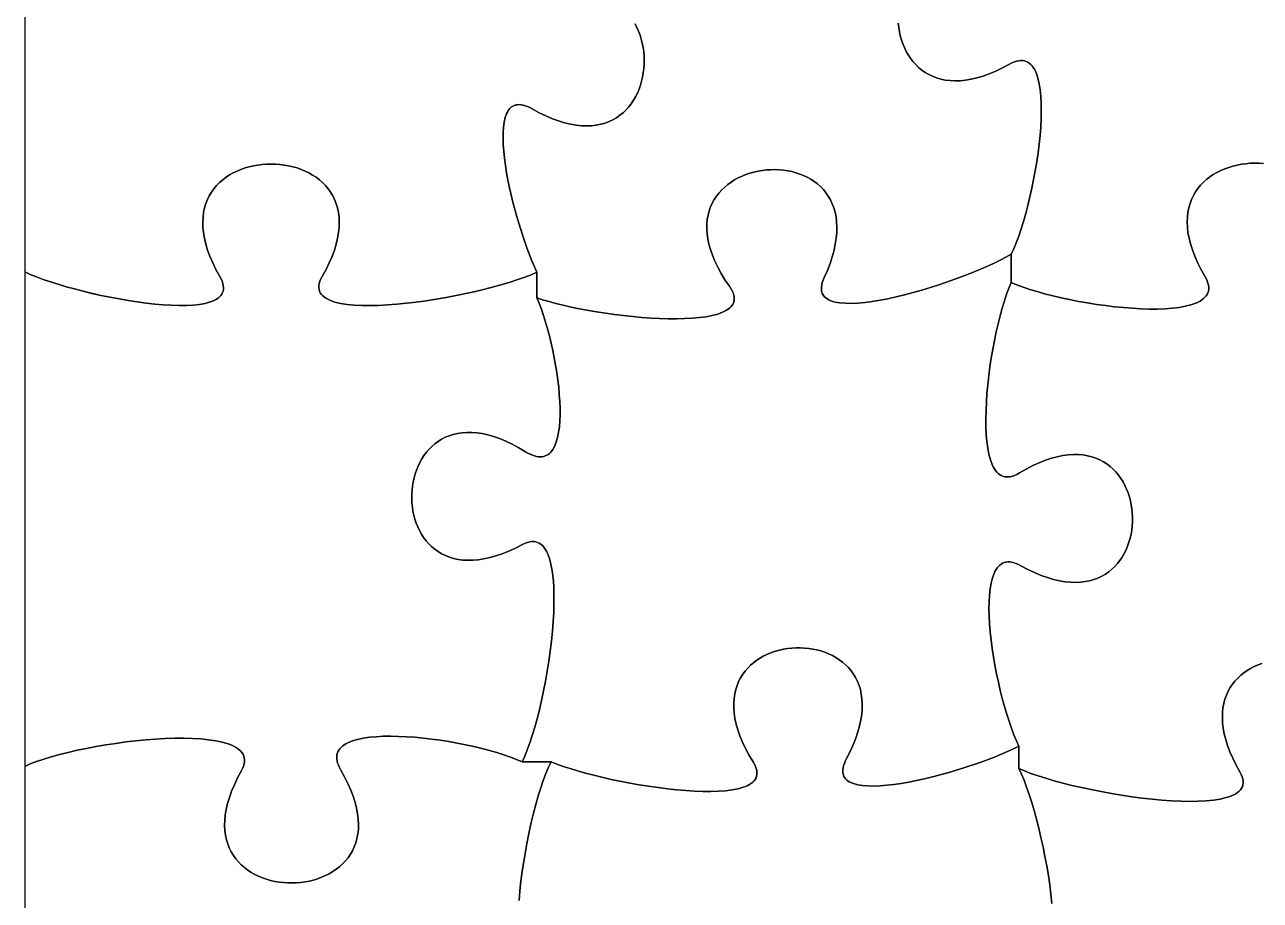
# Model space of a CAD drawing. Header units: millimetres. Extents: x 0 to 5, y 0 to 7.
# Drawn here: x 0 to 2.5, y 1.729 to 3.5 of the extents above; entities that cross this region are included whole.
import ezdxf

# ---------------------------------------------------------------- set-up
doc = ezdxf.new("R2010")
doc.units = ezdxf.units.MM

msp = doc.modelspace()

# ---------------------------------------------------------------- linework, layer by layer
at = {"flags": 128}
for points in [[(0, 4), (0, 3)], [(0, 3), (0.011275, 2.995015), (0.023784, 2.989996), (0.037411, 2.984977), (0.052039, 2.979991), (0.067552, 2.975073), (0.083833, 2.970256), (0.100766, 2.965574), (0.118233, 2.961061), (0.136119, 2.95675), (0.154306, 2.952674), (0.172678, 2.948869), (0.191118, 2.945367), (0.209511, 2.942203), (0.227738, 2.939409), (0.245683, 2.93702), (0.263231, 2.935069), (0.280264, 2.933591), (0.296665, 2.932619), (0.312318, 2.932186), (0.327107, 2.932326), (0.340915, 2.933074), (0.353624, 2.934463), (0.365119, 2.936526), (0.375283, 2.939297), (0.37983, 2.940959), (0.383999, 2.94281), (0.387778, 2.944856), (0.391151, 2.947099), (0.394104, 2.949545), (0.396622, 2.952198), (0.398691, 2.955061), (0.400296, 2.95814), (0.401422, 2.961437), (0.402055, 2.964959), (0.40218, 2.968707), (0.401783, 2.972688), (0.400849, 2.976905), (0.399364, 2.981362), (0.397312, 2.986063), (0.394681, 2.991014), (0.387015, 3.005004), (0.380389, 3.018549), (0.374768, 3.03165), (0.370119, 3.044307), (0.366408, 3.056519), (0.363602, 3.068286), (0.361667, 3.079609), (0.36057, 3.090488), (0.360278, 3.100922), (0.360756, 3.110912), (0.361971, 3.120458), (0.36389, 3.129559), (0.366479, 3.138216), (0.369705, 3.146428), (0.373534, 3.154196), (0.377933, 3.16152), (0.382867, 3.1684), (0.388305, 3.174835), (0.394211, 3.180826), (0.400553, 3.186373), (0.407297, 3.191476), (0.41441, 3.196135), (0.421857, 3.200349), (0.429606, 3.204119), (0.437623, 3.207445), (0.445874, 3.210327), (0.454326, 3.212765), (0.462946, 3.214759), (0.471699, 3.216309), (0.480553, 3.217414), (0.489473, 3.218076), (0.498427, 3.218293), (0.507381, 3.218067), (0.516301, 3.217397), (0.525153, 3.216282), (0.533905, 3.214724), (0.542522, 3.212722), (0.550972, 3.210276), (0.559221, 3.207386), (0.567234, 3.204052), (0.574979, 3.200274), (0.582422, 3.196052), (0.58953, 3.191387), (0.596269, 3.186278), (0.602605, 3.180724), (0.608506, 3.174728), (0.613936, 3.168287), (0.618864, 3.161403), (0.623255, 3.154074), (0.627077, 3.146303), (0.630294, 3.138087), (0.632875, 3.129428), (0.634785, 3.120325), (0.63599, 3.110779), (0.636458, 3.100788), (0.636155, 3.090355), (0.635047, 3.079477), (0.633101, 3.068156), (0.630283, 3.056392), (0.62656, 3.044184), (0.621898, 3.031532), (0.616264, 3.018437), (0.609624, 3.004899), (0.601944, 2.990917), (0.599336, 2.985969), (0.597365, 2.98127), (0.596015, 2.976814), (0.595269, 2.972599), (0.595111, 2.968618), (0.595525, 2.964869), (0.596494, 2.961348), (0.598001, 2.958049), (0.600031, 2.954968), (0.602568, 2.952103), (0.605593, 2.949447), (0.609092, 2.946998), (0.613048, 2.94475), (0.617444, 2.942701), (0.622264, 2.940844), (0.627491, 2.939178), (0.639104, 2.936395), (0.65215, 2.934319), (0.666498, 2.932916), (0.682018, 2.932153), (0.698577, 2.931997), (0.716046, 2.932412), (0.734292, 2.933367), (0.753184, 2.934826), (0.772592, 2.936758), (0.792383, 2.939127), (0.812428, 2.941901), (0.832594, 2.945046), (0.85275, 2.948528), (0.872766, 2.952314), (0.89251, 2.95637), (0.911851, 2.960663), (0.930657, 2.965158), (0.948798, 2.969823), (0.966142, 2.974623), (0.982558, 2.979526), (0.997915, 2.984497), (1.012082, 2.989503), (1.024927, 2.994511), (1.036319, 2.999486), (1.031261, 3.01054), (1.026172, 3.022475), (1.016039, 3.048614), (1.006191, 3.07716), (0.996897, 3.107372), (0.988428, 3.138506), (0.981052, 3.169822), (0.977859, 3.185316), (0.97504, 3.200577), (0.97263, 3.215512), (0.970661, 3.230028), (0.969169, 3.244033), (0.968186, 3.257433), (0.967746, 3.270137), (0.967883, 3.282051), (0.968631, 3.293083), (0.970024, 3.303139), (0.972094, 3.312127), (0.974876, 3.319955), (0.976545, 3.323404), (0.978404, 3.326529), (0.980458, 3.329317), (0.982711, 3.331756), (0.985167, 3.333836), (0.987831, 3.335545), (0.990706, 3.33687), (0.993797, 3.337801), (0.997109, 3.338326), (1.000645, 3.338433), (1.004409, 3.338111), (1.008406, 3.337347), (1.01264, 3.336132), (1.017115, 3.334452), (1.021835, 3.332296), (1.026806, 3.329653), (1.04085, 3.322077), (1.054442, 3.315518), (1.067583, 3.309943), (1.080273, 3.30532), (1.092512, 3.301614), (1.1043, 3.298793), (1.115637, 3.296825), (1.126524, 3.295676), (1.136961, 3.295314), (1.146949, 3.295705), (1.156487, 3.296817), (1.165575, 3.298617), (1.174215, 3.301071), (1.182406, 3.304148), (1.190149, 3.307813), (1.197443, 3.312035), (1.204289, 3.31678), (1.210687, 3.322015), (1.216638, 3.327707), (1.222142, 3.333824), (1.227199, 3.340333), (1.231809, 3.3472), (1.235972, 3.354392), (1.239689, 3.361878), (1.242961, 3.369624), (1.245786, 3.377596), (1.248166, 3.385763), (1.250101, 3.394091), (1.251591, 3.402547), (1.252636, 3.411098), (1.253236, 3.419712), (1.253392, 3.428356), (1.253105, 3.436996), (1.252373, 3.4456), (1.251198, 3.454135), (1.24958, 3.462567), (1.247519, 3.470865), (1.245015, 3.478994), (1.242069, 3.486923), (1.23868, 3.494618), (1.234849, 3.502047)], [(1.234849, 3.502047), (1.23868, 3.494618), (1.242069, 3.486923), (1.245015, 3.478994), (1.247519, 3.470865), (1.24958, 3.462567), (1.251198, 3.454135), (1.252373, 3.4456), (1.253105, 3.436996), (1.253392, 3.428356), (1.253236, 3.419712), (1.252636, 3.411098), (1.251591, 3.402547), (1.250101, 3.394091), (1.248166, 3.385763), (1.245786, 3.377596), (1.242961, 3.369624), (1.239689, 3.361878), (1.235972, 3.354392), (1.231809, 3.3472), (1.227199, 3.340333), (1.222142, 3.333824), (1.216638, 3.327707), (1.210687, 3.322015), (1.204289, 3.31678), (1.197443, 3.312035), (1.190149, 3.307813), (1.182406, 3.304148), (1.174215, 3.301071), (1.165575, 3.298617), (1.156487, 3.296817), (1.146949, 3.295705), (1.136961, 3.295314), (1.126524, 3.295676), (1.115637, 3.296825), (1.1043, 3.298793), (1.092512, 3.301614), (1.080273, 3.30532), (1.067583, 3.309943), (1.054442, 3.315518), (1.04085, 3.322077), (1.026806, 3.329653), (1.021835, 3.332296), (1.017115, 3.334452), (1.01264, 3.336132), (1.008406, 3.337347), (1.004409, 3.338111), (1.000645, 3.338433), (0.997109, 3.338326), (0.993797, 3.337801), (0.990706, 3.33687), (0.987831, 3.335545), (0.985167, 3.333836), (0.982711, 3.331756), (0.980458, 3.329317), (0.978404, 3.326529), (0.976545, 3.323404), (0.974876, 3.319955), (0.972094, 3.312127), (0.970024, 3.303139), (0.968631, 3.293083), (0.967883, 3.282051), (0.967746, 3.270137), (0.968186, 3.257433), (0.969169, 3.244033), (0.970661, 3.230028), (0.97263, 3.215512), (0.97504, 3.200577), (0.977859, 3.185316), (0.981052, 3.169822), (0.988428, 3.138506), (0.996897, 3.107372), (1.006191, 3.07716), (1.016039, 3.048614), (1.026172, 3.022475), (1.031261, 3.01054), (1.036319, 2.999486), (1.036319, 2.947875)], [(1.036319, 2.947875), (1.047991, 2.943931), (1.060871, 2.940044), (1.074841, 2.93624), (1.089785, 2.932541), (1.105583, 2.928973), (1.122119, 2.925561), (1.156933, 2.919298), (1.193287, 2.913948), (1.211748, 2.911676), (1.23024, 2.909705), (1.248647, 2.90806), (1.266851, 2.906764), (1.284734, 2.905843), (1.302179, 2.905321), (1.319068, 2.905222), (1.335283, 2.90557), (1.350708, 2.90639), (1.365224, 2.907706), (1.378713, 2.909543), (1.391059, 2.911925), (1.402143, 2.914875), (1.411849, 2.91842), (1.416148, 2.920422), (1.420057, 2.922582), (1.423564, 2.924903), (1.426652, 2.927387), (1.429307, 2.930038), (1.431515, 2.932859), (1.43326, 2.935852), (1.434528, 2.939021), (1.435305, 2.942369), (1.435575, 2.945899), (1.435323, 2.949614), (1.434536, 2.953517), (1.433199, 2.957611), (1.431296, 2.961899), (1.428813, 2.966384), (1.425736, 2.971069), (1.416811, 2.984297), (1.40894, 2.997176), (1.402092, 3.009702), (1.396233, 3.021873), (1.39133, 3.033686), (1.387351, 3.045137), (1.384264, 3.056224), (1.382035, 3.066944), (1.380631, 3.077293), (1.380021, 3.087269), (1.380171, 3.096868), (1.381048, 3.106089), (1.38262, 3.114927), (1.384854, 3.12338), (1.387718, 3.131444), (1.391179, 3.139117), (1.395203, 3.146396), (1.399759, 3.153278), (1.404813, 3.159759), (1.410333, 3.165837), (1.416286, 3.171509), (1.422639, 3.176772), (1.42936, 3.181622), (1.436416, 3.186058), (1.443774, 3.190075), (1.451402, 3.193671), (1.459266, 3.196842), (1.467335, 3.199587), (1.475575, 3.201901), (1.483953, 3.203782), (1.492437, 3.205227), (1.500995, 3.206233), (1.509593, 3.206796), (1.518198, 3.206915), (1.526779, 3.206585), (1.535302, 3.205804), (1.543735, 3.204569), (1.552044, 3.202877), (1.560198, 3.200725), (1.568163, 3.198109), (1.575906, 3.195028), (1.583396, 3.191477), (1.590599, 3.187455), (1.597483, 3.182957), (1.604014, 3.177981), (1.61016, 3.172524), (1.615889, 3.166583), (1.621168, 3.160155), (1.625963, 3.153237), (1.630243, 3.145826), (1.633974, 3.137919), (1.637124, 3.129513), (1.63966, 3.120605), (1.64155, 3.111192), (1.64276, 3.10127), (1.643258, 3.090838), (1.643011, 3.079892), (1.641987, 3.068429), (1.640152, 3.056445), (1.637475, 3.043939), (1.633921, 3.030907), (1.62946, 3.017346), (1.624057, 3.003253), (1.617681, 2.988625), (1.615498, 2.983458), (1.613851, 2.978595), (1.612727, 2.97403), (1.612112, 2.969758), (1.611993, 2.965772), (1.612355, 2.962067), (1.613186, 2.958638), (1.614472, 2.955479), (1.616199, 2.952584), (1.618355, 2.949947), (1.620924, 2.947564), (1.623895, 2.945428), (1.627254, 2.943534), (1.630986, 2.941875), (1.635079, 2.940448), (1.639519, 2.939245), (1.649385, 2.937492), (1.660478, 2.93657), (1.672688, 2.936435), (1.685909, 2.937043), (1.700031, 2.938347), (1.714947, 2.940303), (1.730549, 2.942866), (1.746729, 2.945991), (1.763379, 2.949633), (1.780391, 2.953747), (1.797656, 2.958288), (1.815068, 2.96321), (1.849897, 2.974021), (1.884013, 2.985818), (1.916552, 2.998243), (1.946651, 3.010935), (1.960515, 3.017269), (1.973444, 3.023535), (1.985332, 3.029687), (1.996069, 3.035681), (2.001167, 3.046852), (2.006216, 3.059201), (2.011188, 3.072617), (2.016055, 3.086987), (2.020787, 3.102198), (2.025356, 3.118138), (2.029733, 3.134695), (2.033888, 3.151756), (2.037795, 3.169208), (2.041423, 3.18694), (2.044744, 3.204838), (2.047729, 3.222791), (2.05035, 3.240686), (2.052577, 3.25841), (2.054382, 3.275852), (2.055736, 3.292898), (2.056611, 3.309436), (2.056977, 3.325354), (2.056806, 3.340539), (2.056069, 3.35488), (2.054737, 3.368263), (2.052782, 3.380575), (2.050174, 3.391706), (2.046886, 3.401542), (2.044977, 3.405939), (2.042888, 3.409971), (2.040613, 3.413622), (2.038151, 3.416879), (2.035497, 3.419729), (2.032647, 3.422156), (2.029598, 3.424148), (2.026347, 3.425689), (2.022889, 3.426766), (2.019222, 3.427364), (2.015341, 3.427471), (2.011244, 3.42707), (2.006925, 3.42615), (2.002383, 3.424695), (1.997613, 3.422691), (1.992611, 3.420125), (1.97851, 3.412654), (1.964869, 3.406196), (1.951686, 3.400716), (1.938962, 3.396183), (1.926696, 3.392563), (1.914887, 3.389824), (1.903535, 3.387933), (1.892639, 3.386856), (1.882199, 3.386562), (1.872215, 3.387017), (1.862685, 3.388188), (1.85361, 3.390042), (1.844989, 3.392547), (1.836822, 3.395669), (1.829107, 3.399377), (1.821844, 3.403636), (1.815034, 3.408414), (1.808675, 3.413679), (1.802767, 3.419397), (1.797309, 3.425535), (1.792301, 3.432062), (1.787743, 3.438942), (1.783634, 3.446145), (1.779973, 3.453637), (1.77676, 3.461385), (1.773994, 3.469357), (1.771675, 3.477519), (1.769803, 3.485838), (1.768377, 3.494282), (1.767396, 3.502818)], [(1.767396, 3.502818), (1.768377, 3.494282), (1.769803, 3.485838), (1.771675, 3.477519), (1.773994, 3.469357), (1.77676, 3.461385), (1.779973, 3.453637), (1.783634, 3.446145), (1.787743, 3.438942), (1.792301, 3.432062), (1.797309, 3.425535), (1.802767, 3.419397), (1.808675, 3.413679), (1.815034, 3.408414), (1.821844, 3.403636), (1.829107, 3.399377), (1.836822, 3.395669), (1.844989, 3.392547), (1.85361, 3.390042), (1.862685, 3.388188), (1.872215, 3.387017), (1.882199, 3.386562), (1.892639, 3.386856), (1.903535, 3.387933), (1.914887, 3.389824), (1.926696, 3.392563), (1.938962, 3.396183), (1.951686, 3.400716), (1.964869, 3.406196), (1.97851, 3.412654), (1.992611, 3.420125), (1.997613, 3.422691), (2.002383, 3.424695), (2.006925, 3.42615), (2.011244, 3.42707), (2.015341, 3.427471), (2.019222, 3.427364), (2.022889, 3.426766), (2.026347, 3.425689), (2.029598, 3.424148), (2.032647, 3.422156), (2.035497, 3.419729), (2.038151, 3.416879), (2.040613, 3.413622), (2.042888, 3.409971), (2.044977, 3.405939), (2.046886, 3.401542), (2.050174, 3.391706), (2.052782, 3.380575), (2.054737, 3.368263), (2.056069, 3.35488), (2.056806, 3.340539), (2.056977, 3.325354), (2.056611, 3.309436), (2.055736, 3.292898), (2.054382, 3.275852), (2.052577, 3.25841), (2.05035, 3.240686), (2.047729, 3.222791), (2.044744, 3.204838), (2.041423, 3.18694), (2.037795, 3.169208), (2.033888, 3.151756), (2.029733, 3.134695), (2.025356, 3.118138), (2.020787, 3.102198), (2.016055, 3.086987), (2.011188, 3.072617), (2.006216, 3.059201), (2.001167, 3.046852), (1.996069, 3.035681), (1.996069, 2.978889)], [(0, 2), (0.011355, 2.005024), (0.024185, 2.009972), (0.038357, 2.014819), (0.053738, 2.019538), (0.070196, 2.024101), (0.087599, 2.028482), (0.105815, 2.032655), (0.124712, 2.036592), (0.144156, 2.040266), (0.164016, 2.043651), (0.184159, 2.04672), (0.204453, 2.049447), (0.224766, 2.051804), (0.244966, 2.053764), (0.264919, 2.055301), (0.284495, 2.056389), (0.30356, 2.057), (0.321982, 2.057107), (0.339628, 2.056684), (0.356368, 2.055703), (0.372067, 2.054139), (0.386594, 2.051965), (0.399817, 2.049152), (0.411604, 2.045676), (0.416916, 2.04368), (0.421821, 2.041508), (0.426299, 2.039157), (0.430336, 2.036623), (0.433915, 2.033903), (0.437018, 2.030993), (0.43963, 2.02789), (0.441734, 2.024592), (0.443314, 2.021093), (0.444352, 2.017392), (0.444833, 2.013484), (0.444739, 2.009367), (0.444055, 2.005037), (0.442763, 2.000491), (0.440847, 1.995725), (0.438292, 1.990736), (0.430746, 1.976678), (0.424227, 1.963073), (0.418702, 1.949922), (0.414136, 1.937224), (0.410497, 1.924979), (0.407751, 1.913186), (0.405865, 1.901846), (0.404807, 1.890957), (0.404542, 1.880519), (0.405038, 1.870533), (0.406261, 1.860998), (0.408178, 1.851913), (0.410755, 1.843279), (0.41396, 1.835095), (0.417759, 1.82736), (0.42212, 1.820074), (0.427008, 1.813238), (0.43239, 1.80685), (0.438234, 1.80091), (0.444506, 1.795419), (0.451173, 1.790375), (0.458201, 1.785779), (0.465557, 1.78163), (0.473209, 1.777928), (0.481122, 1.774672), (0.489264, 1.771863), (0.497601, 1.769499), (0.5061, 1.767581), (0.514728, 1.766108), (0.523451, 1.76508), (0.532237, 1.764497), (0.541052, 1.764358), (0.549863, 1.764663), (0.558636, 1.765411), (0.567339, 1.766603), (0.575938, 1.768238), (0.584399, 1.770316), (0.59269, 1.772836), (0.600778, 1.775799), (0.608629, 1.779203), (0.616209, 1.783048), (0.623486, 1.787335), (0.630427, 1.792063), (0.636998, 1.797231), (0.643165, 1.802839), (0.648896, 1.808887), (0.654158, 1.815375), (0.658917, 1.822303), (0.663139, 1.829669), (0.666793, 1.837474), (0.669843, 1.845717), (0.672258, 1.854398), (0.674004, 1.863517), (0.675048, 1.873073), (0.675356, 1.883067), (0.674895, 1.893497), (0.673632, 1.904363), (0.671534, 1.915666), (0.668567, 1.927405), (0.664699, 1.939579), (0.659895, 1.952189), (0.654123, 1.965233), (0.64735, 1.978712), (0.639542, 1.992625), (0.636841, 1.997565), (0.634683, 2.002293), (0.633055, 2.006812), (0.631944, 2.011126), (0.631336, 2.015236), (0.631218, 2.019148), (0.631576, 2.022862), (0.632398, 2.026384), (0.63367, 2.029714), (0.635379, 2.032858), (0.637511, 2.035817), (0.640052, 2.038595), (0.642991, 2.041195), (0.646312, 2.04362), (0.650004, 2.045873), (0.654052, 2.047957), (0.663164, 2.05163), (0.673543, 2.054664), (0.685082, 2.057085), (0.697673, 2.058915), (0.711211, 2.06018), (0.725588, 2.060905), (0.740698, 2.061113), (0.756434, 2.06083), (0.77269, 2.06008), (0.789358, 2.058887), (0.806332, 2.057276), (0.823506, 2.055272), (0.840773, 2.052899), (0.858025, 2.050182), (0.875157, 2.047145), (0.892061, 2.043813), (0.908631, 2.04021), (0.924761, 2.036361), (0.940343, 2.03229), (0.95527, 2.028022), (0.969437, 2.023582), (0.982737, 2.018994), (0.995062, 2.014283), (1.006306, 2.009472), (1.011585, 2.020714), (1.016825, 2.033436), (1.021996, 2.047507), (1.027068, 2.062796), (1.03201, 2.079169), (1.036794, 2.096494), (1.041389, 2.114641), (1.045765, 2.133476), (1.049893, 2.152867), (1.053741, 2.172684), (1.057281, 2.192793), (1.060483, 2.213062), (1.063316, 2.23336), (1.065751, 2.253554), (1.067757, 2.273513), (1.069306, 2.293104), (1.070366, 2.312196), (1.070908, 2.330655), (1.070902, 2.348351), (1.070318, 2.365151), (1.069127, 2.380924), (1.067298, 2.395536), (1.064801, 2.408857), (1.061606, 2.420753), (1.059738, 2.426127), (1.057684, 2.431094), (1.055441, 2.43564), (1.053005, 2.439747), (1.050372, 2.443399), (1.047538, 2.446579), (1.0445, 2.449272), (1.041254, 2.45146), (1.037796, 2.453127), (1.034123, 2.454256), (1.03023, 2.454831), (1.026115, 2.454836), (1.021772, 2.454254), (1.017199, 2.453068), (1.012392, 2.451262), (1.007347, 2.448819), (0.993122, 2.441584), (0.979373, 2.435345), (0.966099, 2.430071), (0.953299, 2.425727), (0.940972, 2.422283), (0.929118, 2.419705), (0.917734, 2.417961), (0.906819, 2.417018), (0.896374, 2.416844), (0.886397, 2.417405), (0.876886, 2.41867), (0.867841, 2.420605), (0.85926, 2.423178), (0.851143, 2.426357), (0.843489, 2.430109), (0.836296, 2.4344), (0.829564, 2.4392), (0.823291, 2.444474), (0.817477, 2.450191), (0.81212, 2.456317), (0.807219, 2.462821), (0.802774, 2.469669), (0.798782, 2.476829), (0.795244, 2.484268), (0.792158, 2.491955), (0.789523, 2.499855), (0.787338, 2.507936), (0.785603, 2.516167), (0.784315, 2.524514), (0.783474, 2.532944), (0.783079, 2.541425), (0.783128, 2.549925), (0.783622, 2.558411), (0.784558, 2.56685), (0.785936, 2.575209), (0.787755, 2.583457), (0.790013, 2.59156), (0.79271, 2.599485), (0.795844, 2.607201), (0.799415, 2.614674), (0.803421, 2.621872), (0.807862, 2.628763), (0.812736, 2.635313), (0.818042, 2.64149), (0.82378, 2.647262), (0.829948, 2.652595), (0.836545, 2.657458), (0.84357, 2.661817), (0.851022, 2.665641), (0.8589, 2.668896), (0.867204, 2.67155), (0.875931, 2.673569), (0.885081, 2.674923), (0.894653, 2.675577), (0.904646, 2.6755), (0.915059, 2.674659), (0.92589, 2.67302), (0.937139, 2.670552), (0.948805, 2.667222), (0.960886, 2.662998), (0.973382, 2.657846), (0.986292, 2.651734), (0.999614, 2.64463), (1.013347, 2.6365), (1.018223, 2.633648), (1.022897, 2.631266), (1.027371, 2.629344), (1.031648, 2.627869), (1.035731, 2.626832), (1.039623, 2.626222), (1.043327, 2.626026), (1.046845, 2.626236), (1.050181, 2.62684), (1.053337, 2.627826), (1.056316, 2.629184), (1.059121, 2.630904), (1.061755, 2.632974), (1.064221, 2.635383), (1.066521, 2.638121), (1.068659, 2.641176), (1.072459, 2.648195), (1.075644, 2.656355), (1.078235, 2.665566), (1.080257, 2.675744), (1.081732, 2.686799), (1.082683, 2.698646), (1.083132, 2.711197), (1.083104, 2.724365), (1.082621, 2.738062), (1.081705, 2.752203), (1.080379, 2.766699), (1.078668, 2.781463), (1.076592, 2.796409), (1.074176, 2.81145), (1.071442, 2.826497), (1.068414, 2.841465), (1.061563, 2.870812), (1.057788, 2.885017), (1.053809, 2.898794), (1.04965, 2.912055), (1.045333, 2.924714), (1.040882, 2.936683), (1.036319, 2.947875), (1.036319, 2.999486), (1.024927, 2.994511), (1.012082, 2.989503), (0.997915, 2.984497), (0.982558, 2.979526), (0.966142, 2.974623), (0.948798, 2.969823), (0.930657, 2.965158), (0.911851, 2.960663), (0.89251, 2.95637), (0.872766, 2.952314), (0.85275, 2.948528), (0.832594, 2.945046), (0.812428, 2.941901), (0.792383, 2.939127), (0.772592, 2.936758), (0.753184, 2.934826), (0.734292, 2.933367), (0.716046, 2.932412), (0.698577, 2.931997), (0.682018, 2.932153), (0.666498, 2.932916), (0.65215, 2.934319), (0.639104, 2.936395), (0.627491, 2.939178), (0.622264, 2.940844), (0.617444, 2.942701), (0.613048, 2.94475), (0.609092, 2.946998), (0.605593, 2.949447), (0.602568, 2.952103), (0.600031, 2.954968), (0.598001, 2.958049), (0.596494, 2.961348), (0.595525, 2.964869), (0.595111, 2.968618), (0.595269, 2.972599), (0.596015, 2.976814), (0.597365, 2.98127), (0.599336, 2.985969), (0.601944, 2.990917), (0.609624, 3.004899), (0.616264, 3.018437), (0.621898, 3.031532), (0.62656, 3.044184), (0.630283, 3.056392), (0.633101, 3.068156), (0.635047, 3.079477), (0.636155, 3.090355), (0.636458, 3.100788), (0.63599, 3.110779), (0.634785, 3.120325), (0.632875, 3.129428), (0.630294, 3.138087), (0.627077, 3.146303), (0.623255, 3.154074), (0.618864, 3.161403), (0.613936, 3.168287), (0.608506, 3.174728), (0.602605, 3.180724), (0.596269, 3.186278), (0.58953, 3.191387), (0.582422, 3.196052), (0.574979, 3.200274), (0.567234, 3.204052), (0.559221, 3.207386), (0.550972, 3.210276), (0.542522, 3.212722), (0.533905, 3.214724), (0.525153, 3.216282), (0.516301, 3.217397), (0.507381, 3.218067), (0.498427, 3.218293), (0.489473, 3.218076), (0.480553, 3.217414), (0.471699, 3.216309), (0.462946, 3.214759), (0.454326, 3.212765), (0.445874, 3.210327), (0.437623, 3.207445), (0.429606, 3.204119), (0.421857, 3.200349), (0.41441, 3.196135), (0.407297, 3.191476), (0.400553, 3.186373), (0.394211, 3.180826), (0.388305, 3.174835), (0.382867, 3.1684), (0.377933, 3.16152), (0.373534, 3.154196), (0.369705, 3.146428), (0.366479, 3.138216), (0.36389, 3.129559), (0.361971, 3.120458), (0.360756, 3.110912), (0.360278, 3.100922), (0.36057, 3.090488), (0.361667, 3.079609), (0.363602, 3.068286), (0.366408, 3.056519), (0.370119, 3.044307), (0.374768, 3.03165), (0.380389, 3.018549), (0.387015, 3.005004), (0.394681, 2.991014), (0.397312, 2.986063), (0.399364, 2.981362), (0.400849, 2.976905), (0.401783, 2.972688), (0.40218, 2.968707), (0.402055, 2.964959), (0.401422, 2.961437), (0.400296, 2.95814), (0.398691, 2.955061), (0.396622, 2.952198), (0.394104, 2.949545), (0.391151, 2.947099), (0.387778, 2.944856), (0.383999, 2.94281), (0.37983, 2.940959), (0.375283, 2.939297), (0.365119, 2.936526), (0.353624, 2.934463), (0.340915, 2.933074), (0.327107, 2.932326), (0.312318, 2.932186), (0.296665, 2.932619), (0.280264, 2.933591), (0.263231, 2.935069), (0.245683, 2.93702), (0.227738, 2.939409), (0.209511, 2.942203), (0.191118, 2.945367), (0.172678, 2.948869), (0.154306, 2.952674), (0.118233, 2.961061), (0.100766, 2.965574), (0.083833, 2.970256), (0.067552, 2.975073), (0.052039, 2.979991), (0.037411, 2.984977), (0.023784, 2.989996), (0.011275, 2.995015), (0, 3), (0, 2)], [(1.065347, 2.009472), (1.076823, 2.004856), (1.089607, 2.000225), (1.103578, 1.995609), (1.118612, 1.99104), (1.134588, 1.98655), (1.151382, 1.98217), (1.186935, 1.973863), (1.224291, 1.966372), (1.243338, 1.963011), (1.262468, 1.959947), (1.281558, 1.957213), (1.300486, 1.954839), (1.319128, 1.952857), (1.337363, 1.951299), (1.355067, 1.950195), (1.372118, 1.949576), (1.388394, 1.949476), (1.403771, 1.949923), (1.418128, 1.950951), (1.431341, 1.95259), (1.443287, 1.954872), (1.453845, 1.957828), (1.458565, 1.959568), (1.462892, 1.961489), (1.46681, 1.963594), (1.470304, 1.965887), (1.473359, 1.968372), (1.47596, 1.971053), (1.478091, 1.973933), (1.479737, 1.977018), (1.480882, 1.98031), (1.481511, 1.983814), (1.481609, 1.987533), (1.481161, 1.991472), (1.480151, 1.995634), (1.478564, 2.000024), (1.476385, 2.004644), (1.473597, 2.0095), (1.465453, 2.023224), (1.458336, 2.036537), (1.452215, 2.04944), (1.447056, 2.06193), (1.442827, 2.074006), (1.439495, 2.085668), (1.437028, 2.096915), (1.435392, 2.107745), (1.434556, 2.118157), (1.434486, 2.12815), (1.435149, 2.137724), (1.436514, 2.146876), (1.438547, 2.155606), (1.441216, 2.163914), (1.444488, 2.171797), (1.44833, 2.179254), (1.45271, 2.186286), (1.457595, 2.192889), (1.462952, 2.199064), (1.468748, 2.20481), (1.474952, 2.210125), (1.48153, 2.215008), (1.488449, 2.219458), (1.495677, 2.223474), (1.503181, 2.227055), (1.510929, 2.230199), (1.518888, 2.232907), (1.527025, 2.235176), (1.535307, 2.237006), (1.543702, 2.238395), (1.552177, 2.239342), (1.5607, 2.239847), (1.569237, 2.239908), (1.577756, 2.239525), (1.586225, 2.238695), (1.59461, 2.237418), (1.602879, 2.235694), (1.611, 2.23352), (1.618939, 2.230895), (1.626664, 2.22782), (1.634143, 2.224292), (1.641342, 2.22031), (1.648229, 2.215874), (1.654771, 2.210982), (1.660935, 2.205633), (1.66669, 2.199827), (1.672001, 2.193561), (1.676837, 2.186836), (1.681165, 2.179649), (1.684952, 2.172), (1.688166, 2.163888), (1.690773, 2.155312), (1.692741, 2.14627), (1.694038, 2.136761), (1.69463, 2.126785), (1.694486, 2.11634), (1.693571, 2.105426), (1.691855, 2.09404), (1.689303, 2.082183), (1.685883, 2.069852), (1.681564, 2.057047), (1.676311, 2.043768), (1.670092, 2.030011), (1.662875, 2.015778), (1.660373, 2.010747), (1.658379, 2.005988), (1.656881, 2.001496), (1.655865, 1.997267), (1.655321, 1.993296), (1.655235, 1.989577), (1.655594, 1.986106), (1.656388, 1.982878), (1.657602, 1.979889), (1.659226, 1.977132), (1.661246, 1.974605), (1.663651, 1.972301), (1.666427, 1.970216), (1.669563, 1.968345), (1.673046, 1.966684), (1.676864, 1.965226), (1.685455, 1.962906), (1.695237, 1.961345), (1.706111, 1.960504), (1.717979, 1.960346), (1.730741, 1.960832), (1.744298, 1.961922), (1.758552, 1.963578), (1.773405, 1.965762), (1.788756, 1.968435), (1.804507, 1.971557), (1.82056, 1.975091), (1.836815, 1.978998), (1.869538, 1.987774), (1.901885, 1.997577), (1.933065, 2.008096), (1.962287, 2.019023), (1.98876, 2.030048), (2.000719, 2.0355), (2.011694, 2.040861), (2.006582, 2.051969), (2.001523, 2.064148), (1.996545, 2.077294), (1.991678, 2.091301), (1.986948, 2.106065), (1.982385, 2.121479), (1.978018, 2.137439), (1.973874, 2.15384), (1.969983, 2.170575), (1.966373, 2.18754), (1.963072, 2.20463), (1.960109, 2.221739), (1.957513, 2.238762), (1.955311, 2.255594), (1.953533, 2.272129), (1.952207, 2.288262), (1.951361, 2.303889), (1.951024, 2.318903), (1.951224, 2.333199), (1.951991, 2.346673), (1.953352, 2.359218), (1.955336, 2.370731), (1.957971, 2.381104), (1.961286, 2.390234), (1.963208, 2.3943), (1.96531, 2.398015), (1.967597, 2.401366), (1.970071, 2.404341), (1.972736, 2.406926), (1.975597, 2.409108), (1.978656, 2.410873), (1.981917, 2.412209), (1.985384, 2.413103), (1.98906, 2.413541), (1.992949, 2.41351), (1.997054, 2.412997), (2.001379, 2.411988), (2.005927, 2.410472), (2.010702, 2.408434), (2.015708, 2.405861), (2.029821, 2.398408), (2.043473, 2.391959), (2.056664, 2.386481), (2.069396, 2.381942), (2.081668, 2.378309), (2.093482, 2.375548), (2.104838, 2.373629), (2.115736, 2.372517), (2.126178, 2.372181), (2.136163, 2.372588), (2.145692, 2.373705), (2.154765, 2.375499), (2.163384, 2.377938), (2.171549, 2.38099), (2.179259, 2.384622), (2.186517, 2.3888), (2.193322, 2.393493), (2.199675, 2.398668), (2.205576, 2.404292), (2.211026, 2.410333), (2.216026, 2.416758), (2.220576, 2.423534), (2.224676, 2.430629), (2.228328, 2.43801), (2.231531, 2.445644), (2.234287, 2.4535), (2.236595, 2.461544), (2.238457, 2.469743), (2.239873, 2.478066), (2.240842, 2.486479), (2.241367, 2.49495), (2.241448, 2.503446), (2.241084, 2.511935), (2.240278, 2.520384), (2.239028, 2.52876), (2.237336, 2.537031), (2.235202, 2.545164), (2.232627, 2.553126), (2.229611, 2.560886), (2.226155, 2.568409), (2.22226, 2.575665), (2.217925, 2.582619), (2.213152, 2.58924), (2.207941, 2.595495), (2.202292, 2.60135), (2.196207, 2.606775), (2.189685, 2.611735), (2.182728, 2.616199), (2.175335, 2.620133), (2.167508, 2.623506), (2.159246, 2.626284), (2.150551, 2.628435), (2.141422, 2.629926), (2.131862, 2.630725), (2.121869, 2.630799), (2.111444, 2.630115), (2.100589, 2.628641), (2.089304, 2.626345), (2.077588, 2.623193), (2.065444, 2.619152), (2.05287, 2.614191), (2.039869, 2.608277), (2.02644, 2.601377), (2.012583, 2.593458), (2.007666, 2.590735), (2.00296, 2.588583), (1.998464, 2.586989), (1.994173, 2.585938), (1.990085, 2.585415), (1.986197, 2.585408), (1.982506, 2.5859), (1.979008, 2.586879), (1.9757, 2.58833), (1.97258, 2.590238), (1.969644, 2.59259), (1.966888, 2.595372), (1.964311, 2.598568), (1.961909, 2.602166), (1.959678, 2.60615), (1.957616, 2.610506), (1.953986, 2.620279), (1.950993, 2.631372), (1.948612, 2.64367), (1.946819, 2.657059), (1.945588, 2.671426), (1.944895, 2.686657), (1.944716, 2.702639), (1.945024, 2.719257), (1.945796, 2.736398), (1.947006, 2.753948), (1.94863, 2.771793), (1.950643, 2.78982), (1.953019, 2.807914), (1.955735, 2.825962), (1.958764, 2.843851), (1.962083, 2.861466), (1.965667, 2.878694), (1.96949, 2.895421), (1.973528, 2.911533), (1.977756, 2.926916), (1.982149, 2.941457), (1.986682, 2.955042), (1.99133, 2.967557), (1.996069, 2.978889), (1.996069, 3.035681), (1.985332, 3.029687), (1.973444, 3.023535), (1.960515, 3.017269), (1.946651, 3.010935), (1.916552, 2.998243), (1.884013, 2.985818), (1.849897, 2.974021), (1.832517, 2.968469), (1.815068, 2.96321), (1.797656, 2.958288), (1.780391, 2.953747), (1.763379, 2.949633), (1.746729, 2.945991), (1.730549, 2.942866), (1.714947, 2.940303), (1.700031, 2.938347), (1.685909, 2.937043), (1.672688, 2.936435), (1.660478, 2.93657), (1.649385, 2.937492), (1.639519, 2.939245), (1.635079, 2.940448), (1.630986, 2.941875), (1.627254, 2.943534), (1.623895, 2.945428), (1.620924, 2.947564), (1.618355, 2.949947), (1.616199, 2.952584), (1.614472, 2.955479), (1.613186, 2.958638), (1.612355, 2.962067), (1.611993, 2.965772), (1.612112, 2.969758), (1.612727, 2.97403), (1.613851, 2.978595), (1.615498, 2.983458), (1.617681, 2.988625), (1.624057, 3.003253), (1.62946, 3.017346), (1.633921, 3.030907), (1.637475, 3.043939), (1.640152, 3.056445), (1.641987, 3.068429), (1.643011, 3.079892), (1.643258, 3.090838), (1.64276, 3.10127), (1.64155, 3.111192), (1.63966, 3.120605), (1.637124, 3.129513), (1.633974, 3.137919), (1.630243, 3.145826), (1.625963, 3.153237), (1.621168, 3.160155), (1.615889, 3.166583), (1.61016, 3.172524), (1.604014, 3.177981), (1.597483, 3.182957), (1.590599, 3.187455), (1.583396, 3.191477), (1.575906, 3.195028), (1.568163, 3.198109), (1.560198, 3.200725), (1.552044, 3.202877), (1.543735, 3.204569), (1.535302, 3.205804), (1.526779, 3.206585), (1.518198, 3.206915), (1.509593, 3.206796), (1.500995, 3.206233), (1.492437, 3.205227), (1.483953, 3.203782), (1.475575, 3.201901), (1.467335, 3.199587), (1.459266, 3.196842), (1.451402, 3.193671), (1.443774, 3.190075), (1.436416, 3.186058), (1.42936, 3.181622), (1.422639, 3.176772), (1.416286, 3.171509), (1.410333, 3.165837), (1.404813, 3.159759), (1.399759, 3.153278), (1.395203, 3.146396), (1.391179, 3.139117), (1.387718, 3.131444), (1.384854, 3.12338), (1.38262, 3.114927), (1.381048, 3.106089), (1.380171, 3.096868), (1.380021, 3.087269), (1.380631, 3.077293), (1.382035, 3.066944), (1.384264, 3.056224), (1.387351, 3.045137), (1.39133, 3.033686), (1.396233, 3.021873), (1.402092, 3.009702), (1.40894, 2.997176), (1.416811, 2.984297), (1.425736, 2.971069), (1.428813, 2.966384), (1.431296, 2.961899), (1.433199, 2.957611), (1.434536, 2.953517), (1.435323, 2.949614), (1.435575, 2.945899), (1.435305, 2.942369), (1.434528, 2.939021), (1.43326, 2.935852), (1.431515, 2.932859), (1.429307, 2.930038), (1.426652, 2.927387), (1.423564, 2.924903), (1.420057, 2.922582), (1.416148, 2.920422), (1.411849, 2.91842), (1.402143, 2.914875), (1.391059, 2.911925), (1.378713, 2.909543), (1.365224, 2.907706), (1.350708, 2.90639), (1.335283, 2.90557), (1.319068, 2.905222), (1.302179, 2.905321), (1.284734, 2.905843), (1.266851, 2.906764), (1.248647, 2.90806), (1.23024, 2.909705), (1.193287, 2.913948), (1.156933, 2.919298), (1.122119, 2.925561), (1.105583, 2.928973), (1.089785, 2.932541), (1.074841, 2.93624), (1.060871, 2.940044), (1.047991, 2.943931), (1.036319, 2.947875), (1.040882, 2.936683), (1.045333, 2.924714), (1.04965, 2.912055), (1.053809, 2.898794), (1.057788, 2.885017), (1.061563, 2.870812), (1.065113, 2.856265), (1.068414, 2.841465), (1.071442, 2.826497), (1.074176, 2.81145), (1.076592, 2.796409), (1.078668, 2.781463), (1.080379, 2.766699), (1.081705, 2.752203), (1.082621, 2.738062), (1.083104, 2.724365), (1.083132, 2.711197), (1.082683, 2.698646), (1.081732, 2.686799), (1.080257, 2.675744), (1.078235, 2.665566), (1.075644, 2.656355), (1.072459, 2.648195), (1.068659, 2.641176), (1.066521, 2.638121), (1.064221, 2.635383), (1.061755, 2.632974), (1.059121, 2.630904), (1.056316, 2.629184), (1.053337, 2.627826), (1.050181, 2.62684), (1.046845, 2.626236), (1.043327, 2.626026), (1.039623, 2.626222), (1.035731, 2.626832), (1.031648, 2.627869), (1.027371, 2.629344), (1.022897, 2.631266), (1.018223, 2.633648), (1.013347, 2.6365), (0.999614, 2.64463), (0.986292, 2.651734), (0.973382, 2.657846), (0.960886, 2.662998), (0.948805, 2.667222), (0.937139, 2.670552), (0.92589, 2.67302), (0.915059, 2.674659), (0.904646, 2.6755), (0.894653, 2.675577), (0.885081, 2.674923), (0.875931, 2.673569), (0.867204, 2.67155), (0.8589, 2.668896), (0.851022, 2.665641), (0.84357, 2.661817), (0.836545, 2.657458), (0.829948, 2.652595), (0.82378, 2.647262), (0.818042, 2.64149), (0.812736, 2.635313), (0.807862, 2.628763), (0.803421, 2.621872), (0.799415, 2.614674), (0.795844, 2.607201), (0.79271, 2.599485), (0.790013, 2.59156), (0.787755, 2.583457), (0.785936, 2.575209), (0.784558, 2.56685), (0.783622, 2.558411), (0.783128, 2.549925), (0.783079, 2.541425), (0.783474, 2.532944), (0.784315, 2.524514), (0.785603, 2.516167), (0.787338, 2.507936), (0.789523, 2.499855), (0.792158, 2.491955), (0.795244, 2.484268), (0.798782, 2.476829), (0.802774, 2.469669), (0.807219, 2.462821), (0.81212, 2.456317), (0.817477, 2.450191), (0.823291, 2.444474), (0.829564, 2.4392), (0.836296, 2.4344), (0.843489, 2.430109), (0.851143, 2.426357), (0.85926, 2.423178), (0.867841, 2.420605), (0.876886, 2.41867), (0.886397, 2.417405), (0.896374, 2.416844), (0.906819, 2.417018), (0.917734, 2.417961), (0.929118, 2.419705), (0.940972, 2.422283), (0.953299, 2.425727), (0.966099, 2.430071), (0.979373, 2.435345), (0.993122, 2.441584), (1.007347, 2.448819), (1.012392, 2.451262), (1.017199, 2.453068), (1.021772, 2.454254), (1.026115, 2.454836), (1.03023, 2.454831), (1.034123, 2.454256), (1.037796, 2.453127), (1.041254, 2.45146), (1.0445, 2.449272), (1.047538, 2.446579), (1.050372, 2.443399), (1.053005, 2.439747), (1.055441, 2.43564), (1.057684, 2.431094), (1.059738, 2.426127), (1.061606, 2.420753), (1.064801, 2.408857), (1.067298, 2.395536), (1.069127, 2.380924), (1.070318, 2.365151), (1.070902, 2.348351), (1.070908, 2.330655), (1.070366, 2.312196), (1.069306, 2.293104), (1.067757, 2.273513), (1.065751, 2.253554), (1.063316, 2.23336), (1.060483, 2.213062), (1.057281, 2.192793), (1.053741, 2.172684), (1.049893, 2.152867), (1.045765, 2.133476), (1.041389, 2.114641), (1.036794, 2.096494), (1.03201, 2.079169), (1.027068, 2.062796), (1.021996, 2.047507), (1.016825, 2.033436), (1.011585, 2.020714), (1.006306, 2.009472), (1.065347, 2.009472)], [(2.506411, 3.219356), (2.497497, 3.219921), (2.488556, 3.220042), (2.479619, 3.219718), (2.47072, 3.218951), (2.461894, 3.217741), (2.453173, 3.216088), (2.444591, 3.213992), (2.436182, 3.211455), (2.427979, 3.208475), (2.420015, 3.205055), (2.412324, 3.201193), (2.40494, 3.196891), (2.397895, 3.192149), (2.391224, 3.186967), (2.38496, 3.181345), (2.379137, 3.175285), (2.373787, 3.168785), (2.368945, 3.161848), (2.364644, 3.154473), (2.360917, 3.14666), (2.357797, 3.13841), (2.35532, 3.129723), (2.353517, 3.1206), (2.352422, 3.111041), (2.35207, 3.101047), (2.352493, 3.090617), (2.353724, 3.079752), (2.355798, 3.068453), (2.358748, 3.05672), (2.362607, 3.044553), (2.367408, 3.031953), (2.373187, 3.018919), (2.379974, 3.005454), (2.387806, 2.991556), (2.390499, 2.986624), (2.392613, 2.981911), (2.394162, 2.977412), (2.395161, 2.973125), (2.395624, 2.969045), (2.395565, 2.96517), (2.395, 2.961496), (2.393943, 2.958021), (2.392408, 2.954741), (2.390409, 2.951652), (2.387962, 2.948751), (2.38508, 2.946036), (2.381778, 2.943502), (2.378071, 2.941147), (2.373973, 2.938967), (2.369499, 2.936959), (2.359479, 2.933447), (2.348127, 2.930583), (2.33556, 2.928342), (2.321892, 2.926698), (2.307241, 2.925625), (2.291721, 2.925095), (2.27545, 2.925085), (2.258542, 2.925566), (2.241113, 2.926513), (2.223281, 2.927901), (2.205159, 2.929702), (2.186865, 2.931891), (2.168515, 2.934441), (2.150223, 2.937327), (2.132107, 2.940522), (2.114282, 2.944001), (2.096864, 2.947736), (2.079969, 2.951703), (2.063712, 2.955874), (2.048211, 2.960224), (2.03358, 2.964727), (2.019935, 2.969356), (2.007393, 2.974085), (1.996069, 2.978889), (1.99133, 2.967557), (1.986682, 2.955042), (1.982149, 2.941457), (1.977756, 2.926916), (1.973528, 2.911533), (1.96949, 2.895421), (1.965667, 2.878694), (1.962083, 2.861466), (1.958764, 2.843851), (1.955735, 2.825962), (1.953019, 2.807914), (1.950643, 2.78982), (1.94863, 2.771793), (1.947006, 2.753948), (1.945796, 2.736398), (1.945024, 2.719257), (1.944716, 2.702639), (1.944895, 2.686657), (1.945588, 2.671426), (1.946819, 2.657059), (1.948612, 2.64367), (1.950993, 2.631372), (1.953986, 2.620279), (1.957616, 2.610506), (1.959678, 2.60615), (1.961909, 2.602166), (1.964311, 2.598568), (1.966888, 2.595372), (1.969644, 2.59259), (1.97258, 2.590238), (1.9757, 2.58833), (1.979008, 2.586879), (1.982506, 2.5859), (1.986197, 2.585408), (1.990085, 2.585415), (1.994173, 2.585938), (1.998464, 2.586989), (2.00296, 2.588583), (2.007666, 2.590735), (2.012583, 2.593458), (2.02644, 2.601377), (2.039869, 2.608277), (2.05287, 2.614191), (2.065444, 2.619152), (2.077588, 2.623193), (2.089304, 2.626345), (2.100589, 2.628641), (2.111444, 2.630115), (2.121869, 2.630799), (2.131862, 2.630725), (2.141422, 2.629926), (2.150551, 2.628435), (2.159246, 2.626284), (2.167508, 2.623506), (2.175335, 2.620133), (2.182728, 2.616199), (2.189685, 2.611735), (2.196207, 2.606775), (2.202292, 2.60135), (2.207941, 2.595495), (2.213152, 2.58924), (2.217925, 2.582619), (2.22226, 2.575665), (2.226155, 2.568409), (2.229611, 2.560886), (2.232627, 2.553126), (2.235202, 2.545164), (2.237336, 2.537031), (2.239028, 2.52876), (2.240278, 2.520384), (2.241084, 2.511935), (2.241448, 2.503446), (2.241367, 2.49495), (2.240842, 2.486479), (2.239873, 2.478066), (2.238457, 2.469743), (2.236595, 2.461544), (2.234287, 2.4535), (2.231531, 2.445644), (2.228328, 2.43801), (2.224676, 2.430629), (2.220576, 2.423534), (2.216026, 2.416758), (2.211026, 2.410333), (2.205576, 2.404292), (2.199675, 2.398668), (2.193322, 2.393493), (2.186517, 2.3888), (2.179259, 2.384622), (2.171549, 2.38099), (2.163384, 2.377938), (2.154765, 2.375499), (2.145692, 2.373705), (2.136163, 2.372588), (2.126178, 2.372181), (2.115736, 2.372517), (2.104838, 2.373629), (2.093482, 2.375548), (2.081668, 2.378309), (2.069396, 2.381942), (2.056664, 2.386481), (2.043473, 2.391959), (2.029821, 2.398408), (2.015708, 2.405861), (2.010702, 2.408434), (2.005927, 2.410472), (2.001379, 2.411988), (1.997054, 2.412997), (1.992949, 2.41351), (1.98906, 2.413541), (1.985384, 2.413103), (1.981917, 2.412209), (1.978656, 2.410873), (1.975597, 2.409108), (1.972736, 2.406926), (1.970071, 2.404341), (1.967597, 2.401366), (1.96531, 2.398015), (1.963208, 2.3943), (1.961286, 2.390234), (1.957971, 2.381104), (1.955336, 2.370731), (1.953352, 2.359218), (1.951991, 2.346673), (1.951224, 2.333199), (1.951024, 2.318903), (1.951361, 2.303889), (1.952207, 2.288262), (1.953533, 2.272129), (1.955311, 2.255594), (1.957513, 2.238762), (1.960109, 2.221739), (1.963072, 2.20463), (1.966373, 2.18754), (1.969983, 2.170575), (1.973874, 2.15384), (1.978018, 2.137439), (1.982385, 2.121479), (1.986948, 2.106065), (1.991678, 2.091301), (1.996545, 2.077294), (2.001523, 2.064148), (2.006582, 2.051969), (2.011694, 2.040861), (2.011694, 1.995958)], [(1.996069, 2.978889), (2.007393, 2.974085), (2.019935, 2.969356), (2.03358, 2.964727), (2.048211, 2.960224), (2.063712, 2.955874), (2.079969, 2.951703), (2.096864, 2.947736), (2.114282, 2.944001), (2.132107, 2.940522), (2.150223, 2.937327), (2.168515, 2.934441), (2.186865, 2.931891), (2.205159, 2.929702), (2.223281, 2.927901), (2.241113, 2.926513), (2.258542, 2.925566), (2.27545, 2.925085), (2.291721, 2.925095), (2.307241, 2.925625), (2.321892, 2.926698), (2.33556, 2.928342), (2.348127, 2.930583), (2.359479, 2.933447), (2.369499, 2.936959), (2.373973, 2.938967), (2.378071, 2.941147), (2.381778, 2.943502), (2.38508, 2.946036), (2.387962, 2.948751), (2.390409, 2.951652), (2.392408, 2.954741), (2.393943, 2.958021), (2.395, 2.961496), (2.395565, 2.96517), (2.395624, 2.969045), (2.395161, 2.973125), (2.394162, 2.977412), (2.392613, 2.981911), (2.390499, 2.986624), (2.387806, 2.991556), (2.379974, 3.005454), (2.373187, 3.018919), (2.367408, 3.031953), (2.362607, 3.044553), (2.358748, 3.05672), (2.355798, 3.068453), (2.353724, 3.079752), (2.352493, 3.090617), (2.35207, 3.101047), (2.352422, 3.111041), (2.353517, 3.1206), (2.35532, 3.129723), (2.357797, 3.13841), (2.360917, 3.14666), (2.364644, 3.154473), (2.368945, 3.161848), (2.373787, 3.168785), (2.379137, 3.175285), (2.38496, 3.181345), (2.391224, 3.186967), (2.397895, 3.192149), (2.40494, 3.196891), (2.412324, 3.201193), (2.420015, 3.205055), (2.427979, 3.208475), (2.436182, 3.211455), (2.444591, 3.213992), (2.453173, 3.216088), (2.461894, 3.217741), (2.47072, 3.218951), (2.479619, 3.219718), (2.488556, 3.220042), (2.497497, 3.219921), (2.506411, 3.219356)], [(2.0785, 1.722969), (2.076494, 1.7415), (2.074041, 1.760415), (2.071174, 1.779588), (2.067928, 1.798895), (2.064337, 1.818214), (2.060434, 1.837419), (2.056253, 1.856387), (2.051828, 1.874993), (2.047192, 1.893115), (2.04238, 1.910627), (2.037425, 1.927405), (2.032362, 1.943327), (2.027223, 1.958267), (2.022043, 1.972101), (2.016856, 1.984706), (2.011694, 1.995958), (2.011694, 2.040861), (2.000719, 2.0355), (1.98876, 2.030048), (1.962287, 2.019023), (1.933065, 2.008096), (1.901885, 1.997577), (1.869538, 1.987774), (1.836815, 1.978998), (1.82056, 1.975091), (1.804507, 1.971557), (1.788756, 1.968435), (1.773405, 1.965762), (1.758552, 1.963578), (1.744298, 1.961922), (1.730741, 1.960832), (1.717979, 1.960346), (1.706111, 1.960504), (1.695237, 1.961345), (1.685455, 1.962906), (1.676864, 1.965226), (1.673046, 1.966684), (1.669563, 1.968345), (1.666427, 1.970216), (1.663651, 1.972301), (1.661246, 1.974605), (1.659226, 1.977132), (1.657602, 1.979889), (1.656388, 1.982878), (1.655594, 1.986106), (1.655235, 1.989577), (1.655321, 1.993296), (1.655865, 1.997267), (1.656881, 2.001496), (1.658379, 2.005988), (1.660373, 2.010747), (1.662875, 2.015778), (1.670092, 2.030011), (1.676311, 2.043768), (1.681564, 2.057047), (1.685883, 2.069852), (1.689303, 2.082183), (1.691855, 2.09404), (1.693571, 2.105426), (1.694486, 2.11634), (1.69463, 2.126785), (1.694038, 2.136761), (1.692741, 2.14627), (1.690773, 2.155312), (1.688166, 2.163888), (1.684952, 2.172), (1.681165, 2.179649), (1.676837, 2.186836), (1.672001, 2.193561), (1.66669, 2.199827), (1.660935, 2.205633), (1.654771, 2.210982), (1.648229, 2.215874), (1.641342, 2.22031), (1.634143, 2.224292), (1.626664, 2.22782), (1.618939, 2.230895), (1.611, 2.23352), (1.602879, 2.235694), (1.59461, 2.237418), (1.586225, 2.238695), (1.577756, 2.239525), (1.569237, 2.239908), (1.5607, 2.239847), (1.552177, 2.239342), (1.543702, 2.238395), (1.535307, 2.237006), (1.527025, 2.235176), (1.518888, 2.232907), (1.510929, 2.230199), (1.503181, 2.227055), (1.495677, 2.223474), (1.488449, 2.219458), (1.48153, 2.215008), (1.474952, 2.210125), (1.468748, 2.20481), (1.462952, 2.199064), (1.457595, 2.192889), (1.45271, 2.186286), (1.44833, 2.179254), (1.444488, 2.171797), (1.441216, 2.163914), (1.438547, 2.155606), (1.436514, 2.146876), (1.435149, 2.137724), (1.434486, 2.12815), (1.434556, 2.118157), (1.435392, 2.107745), (1.437028, 2.096915), (1.439495, 2.085668), (1.442827, 2.074006), (1.447056, 2.06193), (1.452215, 2.04944), (1.458336, 2.036537), (1.465453, 2.023224), (1.473597, 2.0095), (1.476385, 2.004644), (1.478564, 2.000024), (1.480151, 1.995634), (1.481161, 1.991472), (1.481609, 1.987533), (1.481511, 1.983814), (1.480882, 1.98031), (1.479737, 1.977018), (1.478091, 1.973933), (1.47596, 1.971053), (1.473359, 1.968372), (1.470304, 1.965887), (1.46681, 1.963594), (1.462892, 1.961489), (1.458565, 1.959568), (1.453845, 1.957828), (1.443287, 1.954872), (1.431341, 1.95259), (1.418128, 1.950951), (1.403771, 1.949923), (1.388394, 1.949476), (1.372118, 1.949576), (1.355067, 1.950195), (1.337363, 1.951299), (1.319128, 1.952857), (1.300486, 1.954839), (1.281558, 1.957213), (1.262468, 1.959947), (1.243338, 1.963011), (1.224291, 1.966372), (1.186935, 1.973863), (1.151382, 1.98217), (1.134588, 1.98655), (1.118612, 1.99104), (1.103578, 1.995609), (1.089607, 2.000225), (1.076823, 2.004856), (1.065347, 2.009472), (1.059974, 1.99829), (1.054631, 1.985655), (1.049349, 1.971696), (1.044158, 1.956545), (1.03909, 1.940331), (1.034175, 1.923183), (1.029444, 1.905232), (1.024928, 1.886608), (1.020658, 1.86744), (1.016664, 1.847858), (1.012977, 1.827993), (1.009629, 1.807974), (1.00665, 1.78793), (1.00407, 1.767993), (1.001922, 1.748291), (1.000234, 1.728955)], [(2.503315, 2.208257), (2.495472, 2.205374), (2.487858, 2.202047), (2.480505, 2.198277), (2.473447, 2.194061), (2.466715, 2.189402), (2.460342, 2.184299), (2.454361, 2.178751), (2.448805, 2.172759), (2.443707, 2.166323), (2.439098, 2.159443), (2.435013, 2.152118), (2.431483, 2.14435), (2.428541, 2.136136), (2.42622, 2.127479), (2.424552, 2.118377), (2.423571, 2.108831), (2.423309, 2.098841), (2.423798, 2.088406), (2.425072, 2.077527), (2.427163, 2.066204), (2.430103, 2.054436), (2.433926, 2.042224), (2.438664, 2.029567), (2.444349, 2.016466), (2.451015, 2.002921), (2.458694, 1.988931), (2.461289, 1.983979), (2.463229, 1.979274), (2.464531, 1.974811), (2.465212, 1.970585), (2.465289, 1.966593), (2.464779, 1.96283), (2.463699, 1.959293), (2.462066, 1.955976), (2.459897, 1.952877), (2.457209, 1.949991), (2.454019, 1.947313), (2.450343, 1.94484), (2.4462, 1.942568), (2.441605, 1.940492), (2.436576, 1.938609), (2.43113, 1.936913), (2.419054, 1.934071), (2.405512, 1.931931), (2.390641, 1.930462), (2.374577, 1.92963), (2.357454, 1.929401), (2.339409, 1.929745), (2.320577, 1.930626), (2.301095, 1.932012), (2.281099, 1.933871), (2.260723, 1.936168), (2.240104, 1.938872), (2.219377, 1.941949), (2.198678, 1.945366), (2.178144, 1.94909), (2.157909, 1.953088), (2.13811, 1.957327), (2.118883, 1.961774), (2.100363, 1.966397), (2.082685, 1.971161), (2.065986, 1.976034), (2.050402, 1.980984), (2.036068, 1.985976), (2.02312, 1.990979), (2.011694, 1.995958), (2.016856, 1.984706), (2.022043, 1.972101), (2.027223, 1.958267), (2.032362, 1.943327), (2.037425, 1.927405), (2.04238, 1.910627), (2.047192, 1.893115), (2.051828, 1.874993), (2.056253, 1.856387), (2.060434, 1.837419), (2.064337, 1.818214), (2.067928, 1.798895), (2.071174, 1.779588), (2.074041, 1.760415), (2.076494, 1.7415), (2.0785, 1.722969)], [(2.011694, 1.995958), (2.02312, 1.990979), (2.036068, 1.985976), (2.050402, 1.980984), (2.065986, 1.976034), (2.082685, 1.971161), (2.100363, 1.966397), (2.118883, 1.961774), (2.13811, 1.957327), (2.157909, 1.953088), (2.178144, 1.94909), (2.198678, 1.945366), (2.219377, 1.941949), (2.240104, 1.938872), (2.260723, 1.936168), (2.281099, 1.933871), (2.301095, 1.932012), (2.320577, 1.930626), (2.339409, 1.929745), (2.357454, 1.929401), (2.374577, 1.92963), (2.390641, 1.930462), (2.405512, 1.931931), (2.419054, 1.934071), (2.43113, 1.936913), (2.436576, 1.938609), (2.441605, 1.940492), (2.4462, 1.942568), (2.450343, 1.94484), (2.454019, 1.947313), (2.457209, 1.949991), (2.459897, 1.952877), (2.462066, 1.955976), (2.463699, 1.959293), (2.464779, 1.96283), (2.465289, 1.966593), (2.465212, 1.970585), (2.464531, 1.974811), (2.463229, 1.979274), (2.461289, 1.983979), (2.458694, 1.988931), (2.451015, 2.002921), (2.444349, 2.016466), (2.438664, 2.029567), (2.433926, 2.042224), (2.430103, 2.054436), (2.427163, 2.066204), (2.425072, 2.077527), (2.423798, 2.088406), (2.423309, 2.098841), (2.423571, 2.108831), (2.424552, 2.118377), (2.42622, 2.127479), (2.428541, 2.136136), (2.431483, 2.14435), (2.435013, 2.152118), (2.439098, 2.159443), (2.443707, 2.166323), (2.448805, 2.172759), (2.454361, 2.178751), (2.460342, 2.184299), (2.466715, 2.189402), (2.473447, 2.194061), (2.480505, 2.198277), (2.487858, 2.202047), (2.495472, 2.205374), (2.503315, 2.208257)], [(1.000234, 1.728955), (1.001922, 1.748291), (1.00407, 1.767993), (1.00665, 1.78793), (1.009629, 1.807974), (1.012977, 1.827993), (1.016664, 1.847858), (1.020658, 1.86744), (1.024928, 1.886608), (1.029444, 1.905232), (1.034175, 1.923183), (1.03909, 1.940331), (1.044158, 1.956545), (1.049349, 1.971696), (1.054631, 1.985655), (1.059974, 1.99829), (1.065347, 2.009472), (1.006306, 2.009472), (0.995062, 2.014283), (0.982737, 2.018994), (0.969437, 2.023582), (0.95527, 2.028022), (0.940343, 2.03229), (0.924761, 2.036361), (0.908631, 2.04021), (0.892061, 2.043813), (0.875157, 2.047145), (0.858025, 2.050182), (0.840773, 2.052899), (0.823506, 2.055272), (0.806332, 2.057276), (0.789358, 2.058887), (0.77269, 2.06008), (0.756434, 2.06083), (0.740698, 2.061113), (0.725588, 2.060905), (0.711211, 2.06018), (0.697673, 2.058915), (0.685082, 2.057085), (0.673543, 2.054664), (0.663164, 2.05163), (0.654052, 2.047957), (0.650004, 2.045873), (0.646312, 2.04362), (0.642991, 2.041195), (0.640052, 2.038595), (0.637511, 2.035817), (0.635379, 2.032858), (0.63367, 2.029714), (0.632398, 2.026384), (0.631576, 2.022862), (0.631218, 2.019148), (0.631336, 2.015236), (0.631944, 2.011126), (0.633055, 2.006812), (0.634683, 2.002293), (0.636841, 1.997565), (0.639542, 1.992625), (0.64735, 1.978712), (0.654123, 1.965233), (0.659895, 1.952189), (0.664699, 1.939579), (0.668567, 1.927405), (0.671534, 1.915666), (0.673632, 1.904363), (0.674895, 1.893497), (0.675356, 1.883067), (0.675048, 1.873073), (0.674004, 1.863517), (0.672258, 1.854398), (0.669843, 1.845717), (0.666793, 1.837474), (0.663139, 1.829669), (0.658917, 1.822303), (0.654158, 1.815375), (0.648896, 1.808887), (0.643165, 1.802839), (0.636998, 1.797231), (0.630427, 1.792063), (0.623486, 1.787335), (0.616209, 1.783048), (0.608629, 1.779203), (0.600778, 1.775799), (0.59269, 1.772836), (0.584399, 1.770316), (0.575938, 1.768238), (0.567339, 1.766603), (0.558636, 1.765411), (0.549863, 1.764663), (0.541052, 1.764358), (0.532237, 1.764497), (0.523451, 1.76508), (0.514728, 1.766108), (0.5061, 1.767581), (0.497601, 1.769499), (0.489264, 1.771863), (0.481122, 1.774672), (0.473209, 1.777928), (0.465557, 1.78163), (0.458201, 1.785779), (0.451173, 1.790375), (0.444506, 1.795419), (0.438234, 1.80091), (0.43239, 1.80685), (0.427008, 1.813238), (0.42212, 1.820074), (0.417759, 1.82736), (0.41396, 1.835095), (0.410755, 1.843279), (0.408178, 1.851913), (0.406261, 1.860998), (0.405038, 1.870533), (0.404542, 1.880519), (0.404807, 1.890957), (0.405865, 1.901846), (0.407751, 1.913186), (0.410497, 1.924979), (0.414136, 1.937224), (0.418702, 1.949922), (0.424227, 1.963073), (0.430746, 1.976678), (0.438292, 1.990736), (0.440847, 1.995725), (0.442763, 2.000491), (0.444055, 2.005037), (0.444739, 2.009367), (0.444833, 2.013484), (0.444352, 2.017392), (0.443314, 2.021093), (0.441734, 2.024592), (0.43963, 2.02789), (0.437018, 2.030993), (0.433915, 2.033903), (0.430336, 2.036623), (0.426299, 2.039157), (0.421821, 2.041508), (0.416916, 2.04368), (0.411604, 2.045676), (0.399817, 2.049152), (0.386594, 2.051965), (0.372067, 2.054139), (0.356368, 2.055703), (0.339628, 2.056684), (0.321982, 2.057107), (0.30356, 2.057), (0.284495, 2.056389), (0.264919, 2.055301), (0.244966, 2.053764), (0.224766, 2.051804), (0.204453, 2.049447), (0.184159, 2.04672), (0.164016, 2.043651), (0.144156, 2.040266), (0.124712, 2.036592), (0.105815, 2.032655), (0.087599, 2.028482), (0.070196, 2.024101), (0.053738, 2.019538), (0.038357, 2.014819), (0.024185, 2.009972), (0.011355, 2.005024), (0, 2), (0, 1)]]:
    msp.add_lwpolyline(points, dxfattribs=at)

doc.saveas('drawing.dxf')
